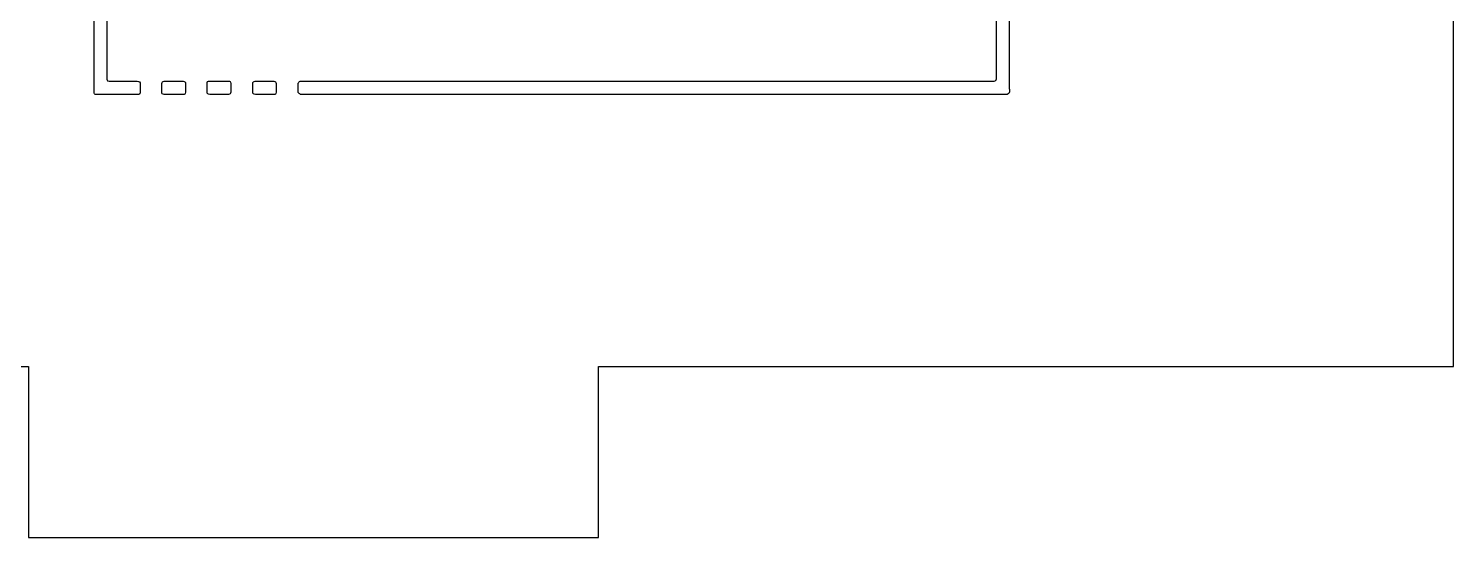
# Model space of a CAD drawing. Header units: millimetres. Extents: x -2315 to 326, y -226 to 400.
# Drawn here: x -2164 to -2114, y -15 to 2.9 of the extents above; entities that cross this region are included whole.
import ezdxf

# ---------------------------------------------------------------- set-up
doc = ezdxf.new("R2010")
doc.units = ezdxf.units.MM
doc.layers.add('Layer 01', color=12, linetype='Continuous', true_color=0xc80000)
doc.layers.add('Layer 03', color=5, linetype='Continuous', true_color=0x0000ff)

msp = doc.modelspace()

# ---------------------------------------------------------------- linework, layer by layer
at = {"layer": 'Layer 01'}
msp.add_lwpolyline([(-2224, -15), (-2204, -15), (-2204, -9), (-2164, -9), (-2164, -15), (-2144, -15), (-2144, -9), (-2114, -9), (-2114, 11), (-2120, 11), (-2120, 26), (-2114, 26), (-2114, 46), (-2120, 46), (-2120, 61), (-2114, 61), (-2114, 81), (-2144, 81), (-2144, 87), (-2164, 87), (-2164, 81), (-2204, 81), (-2204, 87), (-2224, 87)], dxfattribs=at)
msp.add_lwpolyline([(-2224, -15), (-2204, -15), (-2204, -9), (-2164, -9), (-2164, -15), (-2144, -15), (-2144, -9), (-2114, -9), (-2114, 11), (-2120, 11), (-2120, 26), (-2114, 26), (-2114, 46), (-2120, 46), (-2120, 61), (-2114, 61), (-2114, 81), (-2144, 81), (-2144, 87), (-2164, 87), (-2164, 81), (-2204, 81), (-2204, 87), (-2224, 87)], dxfattribs=at)
at = {"layer": 'Layer 03'}
for p, q in [((-2130.034, 1.196), (-2130.034, 32.018)), ((-2130.034, 1.196), (-2130.034, 32.018)), ((-2161.249, 29.024), (-2161.249, 1.198)), ((-2161.249, 29.024), (-2161.249, 1.198)), ((-2129.585, 16.607), (-2129.585, 0.725)), ((-2129.585, 16.607), (-2129.585, 0.725)), ((-2154.354, 1.004), (-2130.224, 1.004)), ((-2154.354, 1.004), (-2130.224, 1.004)), ((-2129.745, 0.545), (-2154.371, 0.545)), ((-2129.745, 0.545), (-2154.371, 0.545))]:
    msp.add_line(p, q, dxfattribs=at)
for points, degree in [([(-2161.697, 0.72), (-2161.697, 14.958), (-2161.697, 29.196)], 2), ([(-2161.697, 0.72), (-2161.697, 14.958), (-2161.697, 29.196)], 2), ([(-2161.249, 1.198), (-2161.249, 0.974), (-2161.261, 1.004), (-2161.054, 1.003)], 3), ([(-2161.249, 1.198), (-2161.249, 0.974), (-2161.261, 1.004), (-2161.054, 1.003)], 3), ([(-2161.054, 1.003), (-2160.766, 1.003), (-2160.478, 1.003), (-2160.189, 1.003)], 3), ([(-2161.054, 1.003), (-2160.766, 1.003), (-2160.478, 1.003), (-2160.189, 1.003)], 3), ([(-2160.189, 1.003), (-2160.105, 1.003), (-2160.076, 0.976), (-2160.081, 0.894)], 3), ([(-2160.189, 1.003), (-2160.105, 1.003), (-2160.076, 0.976), (-2160.081, 0.894)], 3), ([(-2159.319, 0.921), (-2159.319, 0.978), (-2159.303, 1.005), (-2159.24, 1.005)], 3), ([(-2159.24, 1.005), (-2159.017, 1.005), (-2158.792, 1.005), (-2158.57, 1.005)], 3), ([(-2158.57, 1.005), (-2158.515, 1.005), (-2158.492, 0.982), (-2158.493, 0.927)], 3), ([(-2157.735, 0.926), (-2157.735, 0.987), (-2157.711, 1.01), (-2157.651, 1.01)], 3), ([(-2157.651, 1.01), (-2157.316, 1.01), (-2156.988, 1.01)], 2), ([(-2156.988, 1.01), (-2156.929, 1.01), (-2156.904, 0.991), (-2156.904, 0.926)], 3), ([(-2156.127, 0.922), (-2156.127, 0.98), (-2156.109, 1.006), (-2156.043, 1.006)], 3), ([(-2156.043, 1.006), (-2155.716, 1.006), (-2155.39, 1.006)], 2), ([(-2155.39, 1.006), (-2155.334, 1.006), (-2155.312, 0.982), (-2155.312, 0.927)], 3), ([(-2154.535, 0.934), (-2154.535, 0.96), (-2154.493, 0.992), (-2154.463, 1.004)], 3), ([(-2154.535, 0.934), (-2154.535, 0.96), (-2154.493, 0.992), (-2154.463, 1.004)], 3), ([(-2130.224, 1.004), (-2130.034, 1.004), (-2130.034, 1.004), (-2130.034, 1.196)], 3), ([(-2130.224, 1.004), (-2130.034, 1.004), (-2130.034, 1.004), (-2130.034, 1.196)], 3), ([(-2161.613, 0.538), (-2161.681, 0.538), (-2161.703, 0.567), (-2161.697, 0.629)], 3), ([(-2161.613, 0.538), (-2161.681, 0.538), (-2161.703, 0.567), (-2161.697, 0.629)], 3), ([(-2161.697, 0.629), (-2161.697, 0.66), (-2161.697, 0.69), (-2161.697, 0.72)], 3), ([(-2161.697, 0.629), (-2161.697, 0.66), (-2161.697, 0.69), (-2161.697, 0.72)], 3), ([(-2160.165, 0.538), (-2160.648, 0.538), (-2161.131, 0.538), (-2161.613, 0.538)], 3), ([(-2160.165, 0.538), (-2160.648, 0.538), (-2161.131, 0.538), (-2161.613, 0.538)], 3), ([(-2160.081, 0.622), (-2160.081, 0.563), (-2160.1, 0.538), (-2160.165, 0.538)], 3), ([(-2160.081, 0.622), (-2160.081, 0.563), (-2160.1, 0.538), (-2160.165, 0.538)], 3), ([(-2160.081, 0.894), (-2160.086, 0.811), (-2160.081, 0.712), (-2160.081, 0.622)], 3), ([(-2160.081, 0.894), (-2160.086, 0.811), (-2160.081, 0.712), (-2160.081, 0.622)], 3), ([(-2159.235, 0.542), (-2159.301, 0.542), (-2159.326, 0.566), (-2159.319, 0.63)], 3), ([(-2159.319, 0.63), (-2159.319, 0.728), (-2159.319, 0.825), (-2159.319, 0.921)], 3), ([(-2158.914, 0.542), (-2159.022, 0.542), (-2159.129, 0.542), (-2159.235, 0.542)], 3), ([(-2158.572, 0.539), (-2158.687, 0.543), (-2158.801, 0.542), (-2158.914, 0.542)], 3), ([(-2158.493, 0.616), (-2158.493, 0.56), (-2158.516, 0.538), (-2158.572, 0.539)], 3), ([(-2158.493, 0.927), (-2158.493, 0.823), (-2158.493, 0.72), (-2158.493, 0.616)], 3), ([(-2157.639, 0.542), (-2157.706, 0.542), (-2157.738, 0.563), (-2157.735, 0.635)], 3), ([(-2157.735, 0.635), (-2157.735, 0.732), (-2157.735, 0.829), (-2157.735, 0.926)], 3), ([(-2157.318, 0.542), (-2157.425, 0.542), (-2157.532, 0.542), (-2157.639, 0.542)], 3), ([(-2156.988, 0.541), (-2157.096, 0.544), (-2157.207, 0.542), (-2157.318, 0.542)], 3), ([(-2156.904, 0.624), (-2156.904, 0.565), (-2156.928, 0.541), (-2156.988, 0.541)], 3), ([(-2156.904, 0.926), (-2156.904, 0.826), (-2156.904, 0.725), (-2156.904, 0.624)], 3), ([(-2156.038, 0.542), (-2156.103, 0.542), (-2156.129, 0.567), (-2156.127, 0.631)], 3), ([(-2156.127, 0.631), (-2156.127, 0.728), (-2156.127, 0.826), (-2156.127, 0.922)], 3), ([(-2155.727, 0.542), (-2155.83, 0.542), (-2155.934, 0.542), (-2156.038, 0.542)], 3), ([(-2155.392, 0.54), (-2155.505, 0.543), (-2155.616, 0.542), (-2155.727, 0.542)], 3), ([(-2155.312, 0.616), (-2155.312, 0.559), (-2155.338, 0.539), (-2155.392, 0.54)], 3), ([(-2155.312, 0.927), (-2155.312, 0.824), (-2155.312, 0.72), (-2155.312, 0.616)], 3), ([(-2154.461, 0.545), (-2154.491, 0.558), (-2154.533, 0.588), (-2154.535, 0.613)], 3), ([(-2154.461, 0.545), (-2154.491, 0.558), (-2154.533, 0.588), (-2154.535, 0.613)], 3)]:
    msp.add_open_spline(points, degree=degree, dxfattribs=at)
for points, weights, knots in [([(-2154.463, 1.004), (-2154.436, 1.009), (-2154.408, 1.009), (-2154.381, 1.009), (-2154.354, 1.004)], [0.942396088148, 0.967617897901, 1, 0.967617897901, 0.942396088148], [-1.7444626, -1.7444626, -1.7444626, -1.5707963, -1.5707963, -1.39713, -1.39713, -1.39713]), ([(-2154.463, 1.004), (-2154.436, 1.009), (-2154.408, 1.009), (-2154.381, 1.009), (-2154.354, 1.004)], [0.942396088148, 0.967617897901, 1, 0.967617897901, 0.942396088148], [-1.7444626, -1.7444626, -1.7444626, -1.5707963, -1.5707963, -1.39713, -1.39713, -1.39713]), ([(-2154.535, 0.613), (-2154.541, 0.693), (-2154.541, 0.773), (-2154.541, 0.854), (-2154.535, 0.934)], [0.971217528037, 0.984822252009, 1, 0.984822252009, 0.971217528037], [-3.2229914, -3.2229914, -3.2229914, -3.1415927, -3.1415927, -3.0601939, -3.0601939, -3.0601939]), ([(-2154.535, 0.613), (-2154.541, 0.693), (-2154.541, 0.773), (-2154.541, 0.854), (-2154.535, 0.934)], [0.971217528037, 0.984822252009, 1, 0.984822252009, 0.971217528037], [-3.2229914, -3.2229914, -3.2229914, -3.1415927, -3.1415927, -3.0601939, -3.0601939, -3.0601939]), ([(-2154.371, 0.545), (-2154.393, 0.54), (-2154.416, 0.54), (-2154.439, 0.54), (-2154.461, 0.545)], [0.931427467973, 0.960344750698, 1, 0.960344750698, 0.931427467973], [-4.9250614, -4.9250614, -4.9250614, -4.712389, -4.712389, -4.4997165, -4.4997165, -4.4997165]), ([(-2154.371, 0.545), (-2154.393, 0.54), (-2154.416, 0.54), (-2154.439, 0.54), (-2154.461, 0.545)], [0.931427467973, 0.960344750698, 1, 0.960344750698, 0.931427467973], [-4.9250614, -4.9250614, -4.9250614, -4.712389, -4.712389, -4.4997165, -4.4997165, -4.4997165]), ([(-2129.657, 0.545), (-2129.679, 0.54), (-2129.701, 0.54), (-2129.723, 0.54), (-2129.745, 0.545)], [0.930688033363, 0.959836535547, 1, 0.959836535547, 0.930688033362], [-4.927787, -4.927787, -4.927787, -4.712389, -4.712389, -4.496991, -4.496991, -4.496991]), ([(-2129.657, 0.545), (-2129.679, 0.54), (-2129.701, 0.54), (-2129.723, 0.54), (-2129.745, 0.545)], [0.930688033363, 0.959836535547, 1, 0.959836535547, 0.930688033362], [-4.927787, -4.927787, -4.927787, -4.712389, -4.712389, -4.496991, -4.496991, -4.496991])]:
    msp.add_rational_spline(points, weights, degree=2, knots=knots, dxfattribs=at)
for points, weights in [([(-2129.585, 0.615), (-2129.608, 0.567), (-2129.657, 0.545)], [0.878166289815, 0.828057222965, 0.879964523953]), ([(-2129.585, 0.615), (-2129.608, 0.567), (-2129.657, 0.545)], [0.878166289815, 0.828057222965, 0.879964523953]), ([(-2129.585, 0.725), (-2129.581, 0.698), (-2129.581, 0.67)], [0.942396088148, 0.967617897901, 1]), ([(-2129.585, 0.725), (-2129.581, 0.698), (-2129.581, 0.67)], [0.942396088148, 0.967617897901, 1]), ([(-2129.581, 0.67), (-2129.581, 0.642), (-2129.585, 0.615)], [1, 0.967617897901, 0.942396088148]), ([(-2129.581, 0.67), (-2129.581, 0.642), (-2129.585, 0.615)], [1, 0.967617897901, 0.942396088148])]:
    msp.add_rational_spline(points, weights, degree=2, dxfattribs=at)

doc.saveas('drawing.dxf')
